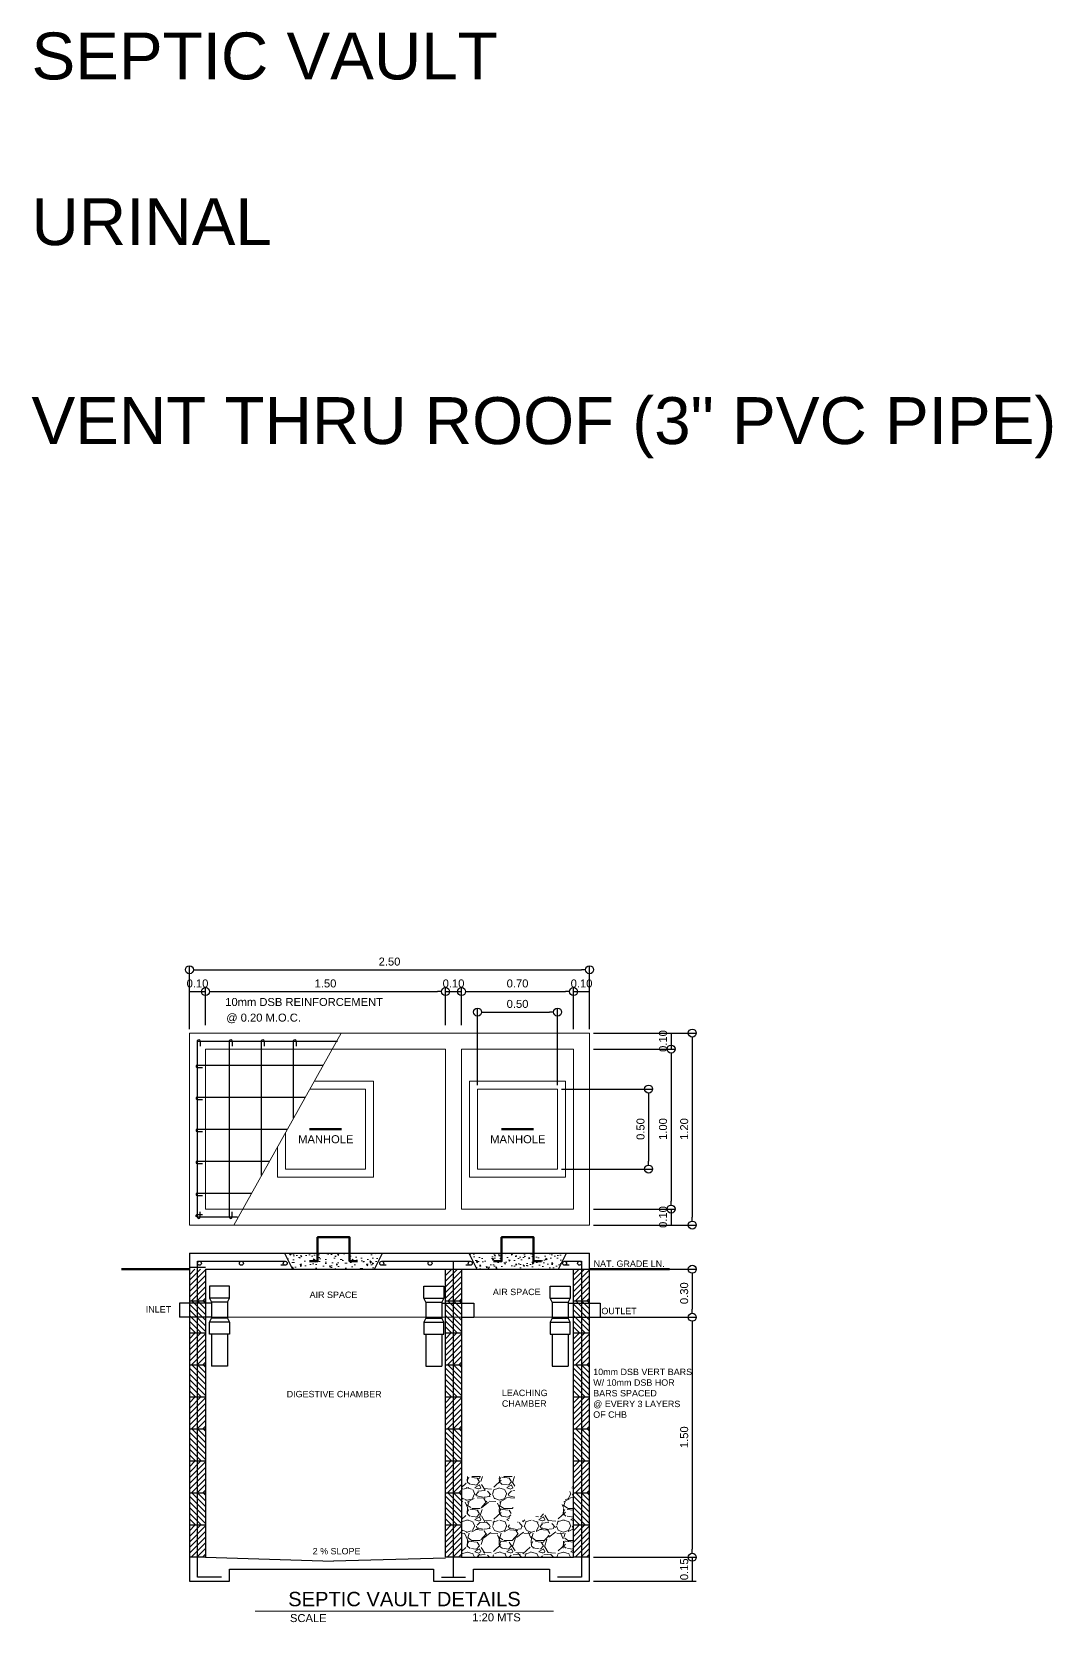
# Model space of a CAD drawing. Header units: metres. Extents: x -460 to 31334, y -1777 to 24987.
# Drawn here: x 173.68 to 180.05, y -886.51 to -876.57 of the extents above; entities that cross this region are included whole.
import ezdxf

# ---------------------------------------------------------------- set-up
doc = ezdxf.new("R2010")
doc.units = ezdxf.units.M
doc.header["$MEASUREMENT"] = 0
doc.linetypes.add('ACAD_ISO09W100', pattern=[45, 24, -3, 6, -3, 6, -3])
doc.linetypes.add('HIDDEN', pattern=[0.375, 0.25, -0.125])
doc.layers.get('Defpoints').update_dxf_attribs({"color": 2})
doc.styles.add('SAM', font='arial.ttf', dxfattribs={"height": 0.15})
doc.styles.get("Standard").update_dxf_attribs({"font": 'arial.ttf'})
doc.dimstyles.new('JANG20', dxfattribs={"dimtxt": 0.05, "dimasz": 0.05, "dimexe": 0.025, "dimexo": 0.025, "dimgap": 0.025, "dimtad": 1, "dimzin": 1, "dimdsep": 46, "dimtxsty": 'Standard', "dimblk": 'DOTBLANK', "dimcen": 0.025, "dimclrd": 8, "dimclre": 8, "dimazin": 0, "dimtfac": 1, "dimtix": 1, "dimtmove": 0, "dimatfit": 3, "dimldrblk": 'CLOSEDBLANK', "dimfxl": 1, "dimlwd": -1, "dimlwe": -1, "dimarcsym": 0})

# ---------------------------------------------------------------- blocks, each defined once
blk = doc.blocks.new('_DotBlank')
at = {"color": 0, "linetype": 'ByBlock', "lineweight": -2}
blk.add_line((-0.5, 0), (-1, 0), dxfattribs=at)
blk.add_circle((0, 0), 0.5, dxfattribs=at)
blk = doc.blocks.new('*D975')
at = {"color": 8, "ltscale": 0.05, "transparency": 16777216}
for p, q in [((174.6627, -882.8057), (174.6627, -882.41)), ((177.1627, -882.8057), (177.1627, -882.41)), ((174.7127, -882.435), (177.1127, -882.435))]:
    blk.add_line(p, q, dxfattribs=at)
at = {"layer": 'Defpoints', "color": 0, "ltscale": 0.05, "transparency": 16777216}
for p in [(177.1627, -882.435), (174.6627, -882.8307), (177.1627, -882.8307)]:
    blk.add_point(p, dxfattribs=at)
at = {"color": 8, "ltscale": 0.05, "transparency": 16777216, "xscale": 0.05, "yscale": 0.05, "zscale": 0.05, "rotation": 180}
blk.add_blockref('_DotBlank', (174.6627, -882.435), dxfattribs=at)
at = {"color": 8, "ltscale": 0.05, "transparency": 16777216, "xscale": 0.05, "yscale": 0.05, "zscale": 0.05}
blk.add_blockref('_DotBlank', (177.1627, -882.435), dxfattribs=at)
at = {"color": 0, "ltscale": 0.05, "transparency": 16777216, "insert": (175.9127, -882.3845), "char_height": 0.05, "attachment_point": 5}
blk.add_mtext('2.50', dxfattribs=at)
blk = doc.blocks.new('_ClosedBlank')
at = {"color": 0, "linetype": 'ByBlock', "lineweight": -2}
for p, q in [((-1, 0.17), (0, 0)), ((-1, 0.17), (-1, -0.17)), ((0, 0), (-1, -0.17))]:
    blk.add_line(p, q, dxfattribs=at)
blk = doc.blocks.new('*D976')
at = {"color": 8, "ltscale": 0.05, "transparency": 16777216}
for p, q in [((176.2627, -882.7807), (176.2627, -882.5465)), ((176.2627, -882.5715), (176.3627, -882.5715)), ((176.3627, -882.7807), (176.3627, -882.5465))]:
    blk.add_line(p, q, dxfattribs=at)
at = {"layer": 'Defpoints', "color": 0, "ltscale": 0.05, "transparency": 16777216}
for p in [(176.3627, -882.5715), (176.2627, -882.8057), (176.3627, -882.8057)]:
    blk.add_point(p, dxfattribs=at)
at = {"color": 0, "ltscale": 0.05, "transparency": 16777216, "insert": (176.3127, -882.521), "char_height": 0.05, "attachment_point": 5}
blk.add_mtext('0.10', dxfattribs=at)
blk = doc.blocks.new('*D977')
at = {"color": 8, "ltscale": 0.05, "transparency": 16777216}
for p, q in [((177.0627, -882.7807), (177.0627, -882.5465)), ((177.0627, -882.5715), (177.1627, -882.5715)), ((177.1627, -882.7807), (177.1627, -882.5465))]:
    blk.add_line(p, q, dxfattribs=at)
at = {"layer": 'Defpoints', "color": 0, "ltscale": 0.05, "transparency": 16777216}
for p in [(177.1627, -882.5715), (177.0627, -882.8057), (177.1627, -882.8057)]:
    blk.add_point(p, dxfattribs=at)
at = {"color": 0, "ltscale": 0.05, "transparency": 16777216, "insert": (177.1127, -882.521), "char_height": 0.05, "attachment_point": 5}
blk.add_mtext('0.10', dxfattribs=at)
blk = doc.blocks.new('*D978')
at = {"color": 8, "ltscale": 0.025, "transparency": 16777216}
for p, q in [((177.1877, -882.8307), (177.6974, -882.8307)), ((177.6724, -882.8307), (177.6724, -882.9307)), ((177.1877, -882.9307), (177.6974, -882.9307))]:
    blk.add_line(p, q, dxfattribs=at)
at = {"layer": 'Defpoints', "color": 0, "ltscale": 0.025, "transparency": 16777216}
for p in [(177.1627, -882.8307), (177.1627, -882.9307), (177.6724, -882.9307)]:
    blk.add_point(p, dxfattribs=at)
at = {"color": 0, "ltscale": 0.025, "transparency": 16777216, "insert": (177.6219, -882.8807), "char_height": 0.05, "attachment_point": 5, "rotation": 90}
blk.add_mtext('0.10', dxfattribs=at)
blk = doc.blocks.new('*D979')
at = {"color": 8, "ltscale": 0.025, "transparency": 16777216}
for p, q in [((177.1877, -883.9307), (177.6974, -883.9307)), ((177.6724, -883.9307), (177.6724, -884.0307)), ((177.1877, -884.0307), (177.6974, -884.0307))]:
    blk.add_line(p, q, dxfattribs=at)
at = {"layer": 'Defpoints', "color": 0, "ltscale": 0.025, "transparency": 16777216}
for p in [(177.1627, -883.9307), (177.1627, -884.0307), (177.6724, -884.0307)]:
    blk.add_point(p, dxfattribs=at)
at = {"color": 0, "ltscale": 0.025, "transparency": 16777216, "insert": (177.6219, -883.9807), "char_height": 0.05, "attachment_point": 5, "rotation": 90}
blk.add_mtext('0.10', dxfattribs=at)
blk = doc.blocks.new('*D980')
at = {"color": 8, "ltscale": 0.05, "transparency": 16777216}
for p, q in [((174.6627, -882.7807), (174.6627, -882.5465)), ((174.6627, -882.5715), (174.7627, -882.5715)), ((174.7627, -882.7807), (174.7627, -882.5465))]:
    blk.add_line(p, q, dxfattribs=at)
at = {"layer": 'Defpoints', "color": 0, "ltscale": 0.05, "transparency": 16777216}
for p in [(174.7627, -882.5715), (174.6627, -882.8057), (174.7627, -882.8057)]:
    blk.add_point(p, dxfattribs=at)
at = {"color": 0, "ltscale": 0.05, "transparency": 16777216, "insert": (174.7127, -882.521), "char_height": 0.05, "attachment_point": 5}
blk.add_mtext('0.10', dxfattribs=at)
blk = doc.blocks.new('*D981')
at = {"color": 8, "ltscale": 0.025, "transparency": 16777216}
for p, q in [((177.1877, -884.3068), (177.8297, -884.3068)), ((177.8047, -884.3568), (177.8047, -884.5568)), ((177.0877, -884.6068), (177.8297, -884.6068))]:
    blk.add_line(p, q, dxfattribs=at)
at = {"layer": 'Defpoints', "color": 0, "ltscale": 0.025, "transparency": 16777216}
for p in [(177.1627, -884.3068), (177.0627, -884.6068), (177.8047, -884.6068)]:
    blk.add_point(p, dxfattribs=at)
at = {"color": 8, "ltscale": 0.025, "transparency": 16777216, "xscale": 0.05, "yscale": 0.05, "zscale": 0.05}
for p, rotation in [((177.8047, -884.3068), 90), ((177.8047, -884.6068), 270)]:
    blk.add_blockref('_DotBlank', p, dxfattribs=dict(at, rotation=rotation))
at = {"color": 0, "ltscale": 0.025, "transparency": 16777216, "insert": (177.7541, -884.4568), "char_height": 0.05, "attachment_point": 5, "rotation": 90}
blk.add_mtext('0.30', dxfattribs=at)
blk = doc.blocks.new('*D982')
at = {"color": 8, "ltscale": 0.025, "transparency": 16777216}
for p, q in [((177.1877, -884.6068), (177.8297, -884.6068)), ((177.8047, -884.6568), (177.8047, -886.0568)), ((177.1877, -886.1068), (177.8297, -886.1068))]:
    blk.add_line(p, q, dxfattribs=at)
at = {"layer": 'Defpoints', "color": 0, "ltscale": 0.025, "transparency": 16777216}
for p in [(177.1627, -884.6068), (177.1627, -886.1068), (177.8047, -886.1068)]:
    blk.add_point(p, dxfattribs=at)
at = {"color": 8, "ltscale": 0.025, "transparency": 16777216, "xscale": 0.05, "yscale": 0.05, "zscale": 0.05}
for p, rotation in [((177.8047, -884.6068), 90), ((177.8047, -886.1068), 270)]:
    blk.add_blockref('_DotBlank', p, dxfattribs=dict(at, rotation=rotation))
at = {"color": 0, "ltscale": 0.025, "transparency": 16777216, "insert": (177.7542, -885.3568), "char_height": 0.05, "attachment_point": 5, "rotation": 90}
blk.add_mtext('1.50', dxfattribs=at)
blk = doc.blocks.new('*D983')
at = {"color": 8, "ltscale": 0.05, "transparency": 16777216}
for p, q in [((176.3627, -882.7807), (176.3627, -882.5465)), ((176.4127, -882.5715), (177.0127, -882.5715)), ((177.0627, -882.8057), (177.0627, -882.5465))]:
    blk.add_line(p, q, dxfattribs=at)
at = {"layer": 'Defpoints', "color": 0, "ltscale": 0.05, "transparency": 16777216}
for p in [(177.0627, -882.5715), (176.3627, -882.8057), (177.0627, -882.8307)]:
    blk.add_point(p, dxfattribs=at)
at = {"color": 8, "ltscale": 0.05, "transparency": 16777216, "xscale": 0.05, "yscale": 0.05, "zscale": 0.05, "rotation": 180}
blk.add_blockref('_DotBlank', (176.3627, -882.5715), dxfattribs=at)
at = {"color": 8, "ltscale": 0.05, "transparency": 16777216, "xscale": 0.05, "yscale": 0.05, "zscale": 0.05}
blk.add_blockref('_DotBlank', (177.0627, -882.5715), dxfattribs=at)
at = {"color": 0, "ltscale": 0.05, "transparency": 16777216, "insert": (176.7127, -882.521), "char_height": 0.05, "attachment_point": 5}
blk.add_mtext('0.70', dxfattribs=at)
blk = doc.blocks.new('*D984')
at = {"color": 8, "ltscale": 0.05, "transparency": 16777216}
blk.add_line((174.8127, -882.5715), (176.2127, -882.5715), dxfattribs=at)
at = {"layer": 'Defpoints', "color": 0, "ltscale": 0.05, "transparency": 16777216}
for p in [(174.7627, -882.5715), (176.2627, -882.5715), (176.2627, -882.5715)]:
    blk.add_point(p, dxfattribs=at)
at = {"color": 8, "ltscale": 0.05, "transparency": 16777216, "xscale": 0.05, "yscale": 0.05, "zscale": 0.05, "rotation": 180}
blk.add_blockref('_DotBlank', (174.7627, -882.5715), dxfattribs=at)
at = {"color": 8, "ltscale": 0.05, "transparency": 16777216, "xscale": 0.05, "yscale": 0.05, "zscale": 0.05}
blk.add_blockref('_DotBlank', (176.2627, -882.5715), dxfattribs=at)
at = {"color": 0, "ltscale": 0.05, "transparency": 16777216, "insert": (175.5127, -882.521), "char_height": 0.05, "attachment_point": 5}
blk.add_mtext('1.50', dxfattribs=at)
blk = doc.blocks.new('*D988')
at = {"color": 8, "ltscale": 0.05, "transparency": 16777216}
for p, q in [((176.4627, -883.1557), (176.4627, -882.6745)), ((176.5127, -882.6995), (176.9127, -882.6995)), ((176.9627, -883.1557), (176.9627, -882.6745))]:
    blk.add_line(p, q, dxfattribs=at)
at = {"layer": 'Defpoints', "color": 0, "ltscale": 0.05, "transparency": 16777216}
for p in [(176.9627, -882.6995), (176.4627, -883.1807), (176.9627, -883.1807)]:
    blk.add_point(p, dxfattribs=at)
at = {"color": 8, "ltscale": 0.05, "transparency": 16777216, "xscale": 0.05, "yscale": 0.05, "zscale": 0.05, "rotation": 180}
blk.add_blockref('_DotBlank', (176.4627, -882.6995), dxfattribs=at)
at = {"color": 8, "ltscale": 0.05, "transparency": 16777216, "xscale": 0.05, "yscale": 0.05, "zscale": 0.05}
blk.add_blockref('_DotBlank', (176.9627, -882.6995), dxfattribs=at)
at = {"color": 0, "ltscale": 0.05, "transparency": 16777216, "insert": (176.7127, -882.649), "char_height": 0.05, "attachment_point": 5}
blk.add_mtext('0.50', dxfattribs=at)
blk = doc.blocks.new('11')
at = {"color": 8, "lineweight": 25, "ltscale": 0.05}
for p, q in [((348.9459, -9.6085), (349.0709, -9.6085)), ((348.9584, -9.6335), (348.9584, -9.7335)), ((348.9584, -9.6335), (349.0584, -9.6335)), ((349.0584, -9.6335), (349.0584, -9.7335)), ((349.0584, -9.641), (349.1823, -9.641)), ((349.1823, -9.641), (349.2584, -9.641)), ((349.2584, -9.641), (349.2584, -9.7285)), ((348.9584, -9.7335), (349.0584, -9.7335)), ((349.0584, -9.646), (349.0584, -9.7335)), ((349.1823, -9.7285), (349.2584, -9.7285)), ((348.9459, -9.7585), (349.0709, -9.7585)), ((348.9584, -9.8335), (348.9584, -10.0335)), ((349.0584, -9.8335), (349.0584, -10.0335)), ((348.9584, -10.0335), (349.0584, -10.0335))]:
    blk.add_line(p, q, dxfattribs=at)
for points in [[(348.9584, -9.6335), (348.9459, -9.6085), (348.9459, -9.5335), (349.0709, -9.5335), (349.0709, -9.6085), (349.0584, -9.6335)], [(348.9584, -9.7335), (348.9459, -9.7585), (348.9459, -9.8335), (349.0709, -9.8335), (349.0709, -9.7585), (349.0584, -9.7335)]]:
    blk.add_lwpolyline(points, dxfattribs=at)
blk = doc.blocks.new('12')
at = {"color": 8, "lineweight": 25, "ltscale": 0.05}
for p, q in [((349.6356, -9.6085), (349.7606, -9.6085)), ((349.6481, -9.6335), (349.6481, -9.7335)), ((349.6481, -9.6335), (349.7481, -9.6335)), ((349.7481, -9.6335), (349.7481, -9.7335)), ((349.7481, -9.641), (349.9481, -9.641)), ((349.9481, -9.641), (349.9481, -9.7285)), ((349.6481, -9.7335), (349.7481, -9.7335)), ((349.7481, -9.646), (349.7481, -9.7335)), ((349.7481, -9.7285), (349.9481, -9.7285)), ((349.6356, -9.7585), (349.7606, -9.7585)), ((349.6481, -9.8335), (349.6481, -10.0335)), ((349.7481, -9.8335), (349.7481, -10.0335)), ((349.6481, -10.0335), (349.7481, -10.0335))]:
    blk.add_line(p, q, dxfattribs=at)
for points in [[(349.6481, -9.6335), (349.6356, -9.6085), (349.6356, -9.5335), (349.7606, -9.5335), (349.7606, -9.6085), (349.7481, -9.6335)], [(349.6481, -9.7335), (349.6356, -9.7585), (349.6356, -9.8335), (349.7606, -9.8335), (349.7606, -9.7585), (349.7481, -9.7335)]]:
    blk.add_lwpolyline(points, dxfattribs=at)
blk = doc.blocks.new('*D985')
at = {"color": 8, "ltscale": 0.025, "transparency": 16777216}
for p, q in [((177.2127, -886.1068), (177.8297, -886.1068)), ((177.8047, -886.1068), (177.8047, -886.2573)), ((177.1877, -886.2573), (177.8297, -886.2573))]:
    blk.add_line(p, q, dxfattribs=at)
at = {"layer": 'Defpoints', "color": 0, "ltscale": 0.025, "transparency": 16777216}
for p in [(177.1877, -886.1068), (177.1627, -886.2573), (177.8047, -886.2573)]:
    blk.add_point(p, dxfattribs=at)
at = {"color": 0, "ltscale": 0.025, "transparency": 16777216, "insert": (177.7542, -886.1821), "char_height": 0.05, "attachment_point": 5, "rotation": 90}
blk.add_mtext('0.15', dxfattribs=at)
blk = doc.blocks.new('*D986')
at = {"color": 8, "ltscale": 0.025, "transparency": 16777216}
for p, q in [((177.1877, -882.8307), (177.8297, -882.8307)), ((177.8047, -882.8807), (177.8047, -883.9807)), ((177.1877, -884.0307), (177.8297, -884.0307))]:
    blk.add_line(p, q, dxfattribs=at)
at = {"layer": 'Defpoints', "color": 0, "ltscale": 0.025, "transparency": 16777216}
for p in [(177.1627, -882.8307), (177.1627, -884.0307), (177.8047, -884.0307)]:
    blk.add_point(p, dxfattribs=at)
at = {"color": 8, "ltscale": 0.025, "transparency": 16777216, "xscale": 0.05, "yscale": 0.05, "zscale": 0.05}
for p, rotation in [((177.8047, -882.8307), 90), ((177.8047, -884.0307), 270)]:
    blk.add_blockref('_DotBlank', p, dxfattribs=dict(at, rotation=rotation))
at = {"color": 0, "ltscale": 0.025, "transparency": 16777216, "insert": (177.7542, -883.4307), "char_height": 0.05, "attachment_point": 5, "rotation": 90}
blk.add_mtext('1.20', dxfattribs=at)
blk = doc.blocks.new('*D987')
at = {"color": 8, "ltscale": 0.025, "transparency": 16777216}
blk.add_line((177.6724, -882.9807), (177.6724, -883.8807), dxfattribs=at)
at = {"layer": 'Defpoints', "color": 0, "ltscale": 0.025, "transparency": 16777216}
for p in [(177.6724, -882.9307), (177.6724, -883.9307), (177.6724, -883.9307)]:
    blk.add_point(p, dxfattribs=at)
at = {"color": 8, "ltscale": 0.025, "transparency": 16777216, "xscale": 0.05, "yscale": 0.05, "zscale": 0.05}
for p, rotation in [((177.6724, -882.9307), 90), ((177.6724, -883.9307), 270)]:
    blk.add_blockref('_DotBlank', p, dxfattribs=dict(at, rotation=rotation))
at = {"color": 0, "ltscale": 0.025, "transparency": 16777216, "insert": (177.6219, -883.4307), "char_height": 0.05, "attachment_point": 5, "rotation": 90}
blk.add_mtext('1.00', dxfattribs=at)
blk = doc.blocks.new('*D989')
at = {"color": 8, "ltscale": 0.025, "transparency": 16777216}
for p, q in [((176.9877, -883.1807), (177.5568, -883.1807)), ((177.5318, -883.2307), (177.5318, -883.6307)), ((176.9877, -883.6807), (177.5568, -883.6807))]:
    blk.add_line(p, q, dxfattribs=at)
at = {"layer": 'Defpoints', "color": 0, "ltscale": 0.025, "transparency": 16777216}
for p in [(176.9627, -883.1807), (176.9627, -883.6807), (177.5318, -883.6807)]:
    blk.add_point(p, dxfattribs=at)
at = {"color": 8, "ltscale": 0.025, "transparency": 16777216, "xscale": 0.05, "yscale": 0.05, "zscale": 0.05}
for p, rotation in [((177.5318, -883.1807), 90), ((177.5318, -883.6807), 270)]:
    blk.add_blockref('_DotBlank', p, dxfattribs=dict(at, rotation=rotation))
at = {"color": 0, "ltscale": 0.025, "transparency": 16777216, "insert": (177.4813, -883.4307), "char_height": 0.05, "attachment_point": 5, "rotation": 90}
blk.add_mtext('0.50', dxfattribs=at)

msp = doc.modelspace()

# ---------------------------------------------------------------- hatches: boundary and pattern name
at = {"lineweight": 9, "transparency": 33554687}
h = msp.add_hatch(dxfattribs=at)
h.set_pattern_fill('AR-CONC', color=8, scale=0.0125, angle=60, style=0)
h.set_pattern_definition([(110, (39.4308, -754.77477), (0.05162188, 0.073723684), [0.009375, -0.103125]), (55, (39.4308, -754.77477), (-0.090099145, 0.031991736), [0.0075, -0.0825]), (160.451444, (39.4351, -754.76863), (-0.038477265, 0.10571542), [0.007967524, -0.087642764]), (106.1842, (39.40915, -754.76227), (0.08462057, 0.10518731), [0.0140625, -0.1546875]), (156.635635, (39.4162, -754.7535), (-0.04703506, 0.16206254), [0.01195129, -0.13146422]), (51.18416, (39.40915, -754.76227), (-0.04703506, 0.16206254), [0.01125, -0.12375]), (81, (39.42081, -754.75457), (0.080891464, 0.039453403), [0.009375, -0.103125]), (26, (39.42081, -754.75457), (-0.063292587, 0.071661535), [0.0075, -0.0825]), (131.451445, (39.42755, -754.75128), (0.017598877, 0.111114937), [0.007967524, -0.087642764]), (97.5, (39.430798, -754.77477), (-0.035276826, 0.022122209), [0, -0.0815, 0, -0.08375, 0, -0.0828125]), (67.5, (39.4308, -754.77477), (-0.026254474, 0.053128845), [0, -0.04775, 0, -0.079625, 0, -0.0315625]), (27.5, (39.41686, -754.79891), (0.035805539, 0.0563782944), [0, -0.03125, 0, -0.0975, 0, -0.129375]), (17.5, (39.41061, -754.809737), (0.025612453, 0.069388316), [0, -0.040625, 0, -0.06475, 0, -0.091875])])
h.paths.add_polyline_path([(175.25743, -884.20682), (175.30743, -884.30682), (175.81799, -884.30682), (175.86799, -884.20682)])
h = msp.add_hatch(dxfattribs=at)
h.set_pattern_fill('AR-CONC', color=8, scale=0.0125, angle=60, style=0)
h.set_pattern_definition([(110, (195.92193, -922.302036), (0.05162188, 0.07372368), [0.009375, -0.103125]), (55, (195.92193, -922.30204), (-0.09009915, 0.03199174), [0.0075, -0.0825]), (160.4514, (195.92623, -922.29589), (-0.03847718, 0.10571545), [0.00796752, -0.08764276]), (106.1842, (195.90028, -922.28954), (0.08462052, 0.1051873), [0.0140625, -0.1546875]), (156.6356, (195.90733, -922.28077), (-0.04703493, 0.16206257), [0.0119513, -0.13146412]), (51.1842, (195.90028, -922.28954), (-0.04703506, 0.16206254), [0.01125, -0.12375]), (81, (195.91194, -922.281836), (0.08089146, 0.0394534), [0.009375, -0.103125]), (26, (195.91194, -922.28184), (-0.06329259, 0.07166154), [0.0075, -0.0825]), (131.4514, (195.91868, -922.27855), (0.01759896, 0.11111492), [0.00796752, -0.08764276]), (97.5, (195.921927, -922.302036), (-0.035276826, 0.02212221), [0, -0.0815, 0, -0.08375, 0, -0.0828125]), (67.5, (195.921927, -922.302036), (-0.026254474, 0.053128845), [0, -0.04775, 0, -0.079625, 0, -0.0315625]), (27.5, (195.90799, -922.326177), (0.03580554, 0.056378294), [0, -0.03125, 0, -0.0975, 0, -0.129375]), (17.5, (195.90174, -922.337), (0.02561245, 0.06938832), [0, -0.040625, 0, -0.06475, 0, -0.091875])])
h.paths.add_polyline_path([(176.40743, -884.20682), (176.45743, -884.30682), (176.96799, -884.30682), (177.01799, -884.20682)])
at = {"transparency": 33554687}
h = msp.add_hatch(dxfattribs=at)
h.set_pattern_fill('ANSI31', color=8, scale=0.2)
h.set_pattern_definition([(45, (-172.719567, -873.255357), (-0.0176776695, 0.0176776695), [])])
h.paths.add_polyline_path([(174.71271, -884.30682), (174.66271, -884.30682), (174.66271, -884.50682), (174.71271, -884.50682)])
h.paths.add_polyline_path([(174.76271, -884.30682), (174.71271, -884.30682), (174.71271, -884.50682), (174.76271, -884.50682)])
h = msp.add_hatch(dxfattribs=at)
h.set_pattern_fill('ANSI31', color=8, scale=0.2)
h.set_pattern_definition([(45, (39.430798, -754.77477), (-0.0176776695, 0.0176776695), [])])
h.paths.add_polyline_path([(176.31271, -884.30682), (176.26271, -884.30682), (176.26271, -884.50682), (176.31271, -884.50682)])
h.paths.add_polyline_path([(176.36271, -884.30682), (176.31271, -884.30682), (176.31271, -884.50682), (176.36271, -884.50682)])
h = msp.add_hatch(dxfattribs=at)
h.set_pattern_fill('ANSI31', color=8, scale=0.2)
h.set_pattern_definition([(45, (-170.319567, -873.255357), (-0.0176776695, 0.0176776695), [])])
h.paths.add_polyline_path([(177.11271, -884.30682), (177.06271, -884.30682), (177.06271, -884.50682), (177.11271, -884.50682)])
h.paths.add_polyline_path([(177.16271, -884.30682), (177.11271, -884.30682), (177.11271, -884.50682), (177.16271, -884.50682)])
h = msp.add_hatch(dxfattribs=at)
h.set_pattern_fill('ANSI31', color=8, scale=0.2, angle=90)
h.set_pattern_definition([(135, (-172.719567, -873.655357), (-0.0176776695, -0.0176776695), [])])
h.paths.add_polyline_path([(174.71271, -884.50682), (174.66271, -884.50682), (174.66271, -884.70682), (174.71271, -884.70682)])
h.paths.add_polyline_path([(174.76271, -884.50682), (174.71271, -884.50682), (174.71271, -884.70682), (174.76271, -884.70682)])
h = msp.add_hatch(dxfattribs=at)
h.set_pattern_fill('ANSI31', color=8, scale=0.2, angle=90)
h.set_pattern_definition([(135, (-171.119567, -873.655357), (-0.0176776695, -0.0176776695), [])])
h.paths.add_polyline_path([(176.31271, -884.50682), (176.26271, -884.50682), (176.26271, -884.70682), (176.31271, -884.70682)])
h.paths.add_polyline_path([(176.36271, -884.50682), (176.31271, -884.50682), (176.31271, -884.70682), (176.36271, -884.70682)])
h = msp.add_hatch(dxfattribs=at)
h.set_pattern_fill('ANSI31', color=8, scale=0.2, angle=90)
h.set_pattern_definition([(135, (-170.319567, -873.655357), (-0.0176776695, -0.0176776695), [])])
h.paths.add_polyline_path([(177.11271, -884.50682), (177.06271, -884.50682), (177.06271, -884.70682), (177.11271, -884.70682)])
h.paths.add_polyline_path([(177.16271, -884.50682), (177.11271, -884.50682), (177.11271, -884.70682), (177.16271, -884.70682)])
h = msp.add_hatch(dxfattribs=at)
h.set_pattern_fill('ANSI31', color=8, scale=0.2)
h.set_pattern_definition([(45, (-172.719567, -873.655357), (-0.0176776695, 0.0176776695), [])])
h.paths.add_polyline_path([(174.71271, -884.70682), (174.66271, -884.70682), (174.66271, -884.90682), (174.71271, -884.90682)])
h.paths.add_polyline_path([(174.76271, -884.70682), (174.71271, -884.70682), (174.71271, -884.90682), (174.76271, -884.90682)])
h = msp.add_hatch(dxfattribs=at)
h.set_pattern_fill('ANSI31', color=8, scale=0.2)
h.set_pattern_definition([(45, (-171.119567, -873.655357), (-0.0176776695, 0.0176776695), [])])
h.paths.add_polyline_path([(176.31271, -884.70682), (176.26271, -884.70682), (176.26271, -884.90682), (176.31271, -884.90682)])
h.paths.add_polyline_path([(176.36271, -884.70682), (176.31271, -884.70682), (176.31271, -884.90682), (176.36271, -884.90682)])
h = msp.add_hatch(dxfattribs=at)
h.set_pattern_fill('ANSI31', color=8, scale=0.2)
h.set_pattern_definition([(45, (-170.319567, -873.655357), (-0.0176776695, 0.0176776695), [])])
h.paths.add_polyline_path([(177.11271, -884.70682), (177.06271, -884.70682), (177.06271, -884.90682), (177.11271, -884.90682)])
h.paths.add_polyline_path([(177.16271, -884.70682), (177.11271, -884.70682), (177.11271, -884.90682), (177.16271, -884.90682)])
h = msp.add_hatch(dxfattribs=at)
h.set_pattern_fill('ANSI31', color=8, scale=0.2, angle=90)
h.set_pattern_definition([(135, (-172.719567, -874.055357), (-0.0176776695, -0.0176776695), [])])
h.paths.add_polyline_path([(174.71271, -884.90682), (174.66271, -884.90682), (174.66271, -885.10682), (174.71271, -885.10682)])
h.paths.add_polyline_path([(174.76271, -884.90682), (174.71271, -884.90682), (174.71271, -885.10682), (174.76271, -885.10682)])
h = msp.add_hatch(dxfattribs=at)
h.set_pattern_fill('ANSI31', color=8, scale=0.2, angle=90)
h.set_pattern_definition([(135, (-171.119567, -874.055357), (-0.0176776695, -0.0176776695), [])])
h.paths.add_polyline_path([(176.31271, -884.90682), (176.26271, -884.90682), (176.26271, -885.10682), (176.31271, -885.10682)])
h.paths.add_polyline_path([(176.36271, -884.90682), (176.31271, -884.90682), (176.31271, -885.10682), (176.36271, -885.10682)])
h = msp.add_hatch(dxfattribs=at)
h.set_pattern_fill('ANSI31', color=8, scale=0.2, angle=90)
h.set_pattern_definition([(135, (-170.319567, -874.055357), (-0.0176776695, -0.0176776695), [])])
h.paths.add_polyline_path([(177.11271, -884.90682), (177.06271, -884.90682), (177.06271, -885.10682), (177.11271, -885.10682)])
h.paths.add_polyline_path([(177.16271, -884.90682), (177.11271, -884.90682), (177.11271, -885.10682), (177.16271, -885.10682)])
h = msp.add_hatch(dxfattribs=at)
h.set_pattern_fill('ANSI31', color=8, scale=0.2)
h.set_pattern_definition([(45, (-172.719567, -874.055357), (-0.0176776695, 0.0176776695), [])])
h.paths.add_polyline_path([(174.71271, -885.10682), (174.66271, -885.10682), (174.66271, -885.30682), (174.71271, -885.30682)])
h.paths.add_polyline_path([(174.76271, -885.10682), (174.71271, -885.10682), (174.71271, -885.30682), (174.76271, -885.30682)])
h = msp.add_hatch(dxfattribs=at)
h.set_pattern_fill('ANSI31', color=8, scale=0.2)
h.set_pattern_definition([(45, (-171.119567, -874.055357), (-0.0176776695, 0.0176776695), [])])
h.paths.add_polyline_path([(176.31271, -885.10682), (176.26271, -885.10682), (176.26271, -885.30682), (176.31271, -885.30682)])
h.paths.add_polyline_path([(176.36271, -885.10682), (176.31271, -885.10682), (176.31271, -885.30682), (176.36271, -885.30682)])
h = msp.add_hatch(dxfattribs=at)
h.set_pattern_fill('ANSI31', color=8, scale=0.2)
h.set_pattern_definition([(45, (-170.319567, -874.055357), (-0.0176776695, 0.0176776695), [])])
h.paths.add_polyline_path([(177.11271, -885.10682), (177.06271, -885.10682), (177.06271, -885.30682), (177.11271, -885.30682)])
h.paths.add_polyline_path([(177.16271, -885.10682), (177.11271, -885.10682), (177.11271, -885.30682), (177.16271, -885.30682)])
h = msp.add_hatch(dxfattribs=at)
h.set_pattern_fill('ANSI31', color=8, scale=0.2, angle=90)
h.set_pattern_definition([(135, (-172.719567, -874.455357), (-0.0176776695, -0.0176776695), [])])
h.paths.add_polyline_path([(174.71271, -885.30682), (174.66271, -885.30682), (174.66271, -885.50682), (174.71271, -885.50682)])
h.paths.add_polyline_path([(174.76271, -885.30682), (174.71271, -885.30682), (174.71271, -885.50682), (174.76271, -885.50682)])
h = msp.add_hatch(dxfattribs=at)
h.set_pattern_fill('ANSI31', color=8, scale=0.2, angle=90)
h.set_pattern_definition([(135, (-171.119567, -874.455357), (-0.0176776695, -0.0176776695), [])])
h.paths.add_polyline_path([(176.31271, -885.30682), (176.26271, -885.30682), (176.26271, -885.50682), (176.31271, -885.50682)])
h.paths.add_polyline_path([(176.36271, -885.30682), (176.31271, -885.30682), (176.31271, -885.50682), (176.36271, -885.50682)])
h = msp.add_hatch(dxfattribs=at)
h.set_pattern_fill('ANSI31', color=8, scale=0.2, angle=90)
h.set_pattern_definition([(135, (-170.319567, -874.455357), (-0.0176776695, -0.0176776695), [])])
h.paths.add_polyline_path([(177.11271, -885.30682), (177.06271, -885.30682), (177.06271, -885.50682), (177.11271, -885.50682)])
h.paths.add_polyline_path([(177.16271, -885.30682), (177.11271, -885.30682), (177.11271, -885.50682), (177.16271, -885.50682)])
h = msp.add_hatch(dxfattribs=at)
h.set_pattern_fill('ANSI31', color=8, scale=0.2)
h.set_pattern_definition([(45, (-172.719567, -874.455357), (-0.0176776695, 0.0176776695), [])])
h.paths.add_polyline_path([(174.71271, -885.50682), (174.66271, -885.50682), (174.66271, -885.70682), (174.71271, -885.70682)])
h.paths.add_polyline_path([(174.76271, -885.50682), (174.71271, -885.50682), (174.71271, -885.70682), (174.76271, -885.70682)])
h = msp.add_hatch(dxfattribs=at)
h.set_pattern_fill('ANSI31', color=8, scale=0.2)
h.set_pattern_definition([(45, (-171.119567, -874.455357), (-0.0176776695, 0.0176776695), [])])
h.paths.add_polyline_path([(176.31271, -885.50682), (176.26271, -885.50682), (176.26271, -885.70682), (176.31271, -885.70682)])
h.paths.add_polyline_path([(176.36271, -885.50682), (176.31271, -885.50682), (176.31271, -885.70682), (176.36271, -885.70682)])
h = msp.add_hatch(dxfattribs=at)
h.set_pattern_fill('ANSI31', color=8, scale=0.2)
h.set_pattern_definition([(45, (-170.319567, -874.455357), (-0.0176776695, 0.0176776695), [])])
h.paths.add_polyline_path([(177.11271, -885.50682), (177.06271, -885.50682), (177.06271, -885.70682), (177.11271, -885.70682)])
h.paths.add_polyline_path([(177.16271, -885.50682), (177.11271, -885.50682), (177.11271, -885.70682), (177.16271, -885.70682)])
at = {"lineweight": 9, "transparency": 33554687}
h = msp.add_hatch(dxfattribs=at)
h.set_pattern_fill('GRAVEL', color=8, scale=0.2, angle=180, style=0)
h.set_pattern_definition([(48.0128, (196.054378, -922.513542), (1.5999996464, 1.8000002683), [0.0269072, -2.6638176]), (4.9697, (196.072378, -922.493542), (-2.4000002103, -0.1999982614), [0.0461736, -4.571185]), (312.5104, (196.118378, -922.489542), (-1.9999981437, 2.2000017348), [0.0325576, -3.2232064]), (87.2737, (196.196378, -922.439542), (-0.1999992035, -4.000000059), [0.0420476, -4.1627116]), (112.8337, (196.198378, -922.397542), (1.000001981, -2.3999992824), [0.041231, -4.0818746]), (177.2737, (196.182378, -922.359542), (4.000000059, -0.1999992035), [0.0420476, -4.1627116]), (217.6942, (196.1403784, -922.357542), (2.6000014691, 1.999998081), [0.0556058, -5.5049698]), (252.2553, (196.0963784, -922.391542), (-1.4000021525, -4.3999992462), [0.0524976, -5.1972642]), (301.4296, (196.080378, -922.441542), (1.6000016468, -2.5999990073), [0.04219, -4.1768146]), (355.2364, (196.102378, -922.477542), (-2.200000189, 0.1999983065), [0.0481664, -2.3601526]), (42.3974, (196.1503784, -922.481542), (2.4000014702, 2.1999984164), [0.0622896, -6.166675]), (318.8141, (195.998378, -922.437542), (1.400000589, -1.199999463), [0.0212602, -2.1047688]), (351.4692, (196.014378, -922.451542), (-2.599999657, 0.400001582), [0.0404474, -4.0043022]), (45, (196.05438, -922.45754), (5e-17, 0.20000006), [0.0282842, -0.2545584]), (23.1986, (196.068378, -922.481542), (-0.999999946, -0.400000265), [0.0152316, -1.507923]), (111.8014, (196.08238, -922.47554), (0.199999982, -0.600000055), [0.0215406, -1.0554924]), (210.9638, (196.07438, -922.455542), (-0.599999604, -0.400000497), [0.0349858, -1.1312046]), (341.5651, (196.04438, -922.47354), (-0.40000009, 0.19999968), [0.0252982, -0.6071574]), (196.3895, (196.198378, -922.475542), (-2.0000004397, -0.599998542), [0.03544, -3.508569]), (250.3462, (196.164378, -922.485542), (0.7999990495, 2.200000427), [0.0297322, -2.9434816]), (113.1986, (196.044378, -922.513542), (0.400000265, -0.999999946), [0.030463, -1.4926916]), (163.6105, (196.032378, -922.485542), (2.0000004397, -0.599998542), [0.03544, -3.508569]), (159.444, (196.198378, -922.351542), (1.000000369, -0.399999199), [0.034176, -1.6746248]), (114.7751, (196.166378, -922.339542), (0.999998438, -2.2000006844), [0.0286356, -2.8349286]), (246.8014, (196.042378, -922.313542), (-0.400000265, -0.999999946), [0.030463, -1.4926916]), (197.354, (196.030378, -922.341542), (2.6000004038, 0.7999989005), [0.0335262, -3.3190848]), (249.444, (196.140378, -922.313542), (0.399999199, 1.000000369), [0.017088, -1.6917128]), (281.3099, (196.05438, -922.31354), (0.199999526, -0.80000015), [0.010198, -1.0096058]), (345.9638, (196.05638, -922.32354), (-0.60000011, 0.19999961), [0.041231, -0.78339]), (6.009, (196.096378, -922.333542), (-1.9999999502, -0.1999998635), [0.03821, -3.7827846]), (123.6901, (196.07438, -922.43754), (0.20000027, -0.39999991), [0.0288444, -0.6922658]), (173.1572, (196.058378, -922.413542), (-3.3999998731, 0.4000015996), [0.0503588, -4.9855126]), (240.9454, (196.008378, -922.407542), (0.800000005, 1.400000077), [0.0205912, -2.0385348]), (270, (195.99838, -922.42554), (0.2, -0.2), [0.012, -0.188]), (300.2564, (196.100378, -922.339542), (-0.7999989774, 1.400000491), [0.0277848, -2.750704]), (228.0128, (196.114378, -922.363542), (-1.5999996464, -1.8000002683), [0.0538144, -2.6369104]), (180, (196.07838, -922.40354), (-0.2, -0.2), [0.052, -0.148]), (145.3048, (196.026378, -922.403542), (1.9999988518, -1.400001722), [0.0316228, -3.1306548]), (74.0546, (196.000378, -922.385542), (0.199999978, 0.800000025), [0.0291204, -1.4269016]), (27.646, (196.008378, -922.357542), (3.7999991614, 2.0000015426), [0.047413, -4.6938948]), (355.4261, (196.050378, -922.335542), (2.6000001117, -0.1999989602), [0.0501598, -4.9658148])])
h.paths.add_polyline_path([(177.06271, -885.65333), (176.97733, -885.80421), (176.97177, -885.80421), (176.6479, -885.90992), (176.69568, -885.76526), (176.69568, -885.60139), (176.36271, -885.60139), (176.36271, -886.10682), (177.06271, -886.10682), (177.06271, -886.06833), (177.06271, -886.00076), (177.06271, -885.97866), (177.06271, -885.90486)])
at = {"transparency": 33554687}
h = msp.add_hatch(dxfattribs=at)
h.set_pattern_fill('ANSI31', color=8, scale=0.2, angle=90)
h.set_pattern_definition([(135, (-172.719567, -874.855357), (-0.0176776695, -0.0176776695), [])])
h.paths.add_polyline_path([(174.71271, -885.70682), (174.66271, -885.70682), (174.66271, -885.90682), (174.71271, -885.90682)])
h.paths.add_polyline_path([(174.76271, -885.70682), (174.71271, -885.70682), (174.71271, -885.90682), (174.76271, -885.90682)])
h = msp.add_hatch(dxfattribs=at)
h.set_pattern_fill('ANSI31', color=8, scale=0.2, angle=90)
h.set_pattern_definition([(135, (-171.119567, -874.855357), (-0.0176776695, -0.0176776695), [])])
h.paths.add_polyline_path([(176.31271, -885.70682), (176.26271, -885.70682), (176.26271, -885.90682), (176.31271, -885.90682)])
h.paths.add_polyline_path([(176.36271, -885.70682), (176.31271, -885.70682), (176.31271, -885.90682), (176.36271, -885.90682)])
h = msp.add_hatch(dxfattribs=at)
h.set_pattern_fill('ANSI31', color=8, scale=0.2, angle=90)
h.set_pattern_definition([(135, (-170.319567, -874.855357), (-0.0176776695, -0.0176776695), [])])
h.paths.add_polyline_path([(177.11271, -885.70682), (177.06271, -885.70682), (177.06271, -885.90682), (177.11271, -885.90682)])
h.paths.add_polyline_path([(177.16271, -885.70682), (177.11271, -885.70682), (177.11271, -885.90682), (177.16271, -885.90682)])
h = msp.add_hatch(dxfattribs=at)
h.set_pattern_fill('ANSI31', color=8, scale=0.2)
h.set_pattern_definition([(45, (-172.719567, -874.855357), (-0.0176776695, 0.0176776695), [])])
h.paths.add_polyline_path([(174.71271, -885.90682), (174.66271, -885.90682), (174.66271, -886.10682), (174.71271, -886.10682)])
h.paths.add_polyline_path([(174.76271, -885.90682), (174.71271, -885.90682), (174.71271, -886.10682), (174.76271, -886.10682)])
h = msp.add_hatch(dxfattribs=at)
h.set_pattern_fill('ANSI31', color=8, scale=0.2)
h.set_pattern_definition([(45, (-171.119567, -874.855357), (-0.0176776695, 0.0176776695), [])])
h.paths.add_polyline_path([(176.31271, -885.90682), (176.26271, -885.90682), (176.26271, -886.10682), (176.31271, -886.10682)])
h.paths.add_polyline_path([(176.36271, -885.90682), (176.31271, -885.90682), (176.31271, -886.10682), (176.36271, -886.10682)])
h = msp.add_hatch(dxfattribs=at)
h.set_pattern_fill('ANSI31', color=8, scale=0.2)
h.set_pattern_definition([(45, (-170.319567, -874.855357), (-0.0176776695, 0.0176776695), [])])
h.paths.add_polyline_path([(177.11271, -885.90682), (177.06271, -885.90682), (177.06271, -886.10682), (177.11271, -886.10682)])
h.paths.add_polyline_path([(177.16271, -885.90682), (177.11271, -885.90682), (177.11271, -886.10682), (177.16271, -886.10682)])

# ---------------------------------------------------------------- linework, layer by layer
at = {"lineweight": 30, "transparency": 33554687}
for p, q in [((174.71271, -883.98071), (174.71271, -882.88071)), ((174.71271, -882.88071), (175.58698, -882.88071)), ((174.91271, -883.98179), (174.91271, -882.88071)), ((175.11271, -883.72079), (175.11271, -882.88071)), ((175.31271, -883.36352), (175.31271, -882.88071)), ((174.96321, -883.98071), (174.71271, -883.98071)), ((174.71271, -884.25682), (175.26112, -884.25682)), ((175.86373, -884.25682), (176.4176, -884.25682)), ((176.31271, -886.23233), (176.31271, -884.25682)), ((177.00629, -884.25682), (177.11271, -884.25682)), ((176.23771, -886.23233), (176.38771, -886.23233))]:
    msp.add_line(p, q, dxfattribs=at)
at = {"color": 1, "lineweight": 25, "ltscale": 0.025, "transparency": 33554687}
for p, q in [((174.66271, -884.20682), (177.16271, -884.20682)), ((174.76271, -884.30682), (175.81799, -884.30682)), ((174.76271, -884.30682), (174.76271, -886.10682)), ((175.81799, -884.30682), (177.16271, -884.30682)), ((176.26271, -886.10682), (176.26271, -884.30682)), ((174.76271, -886.10682), (175.56271, -886.13182)), ((176.26271, -886.11307), (175.56271, -886.13182))]:
    msp.add_line(p, q, dxfattribs=at)
at = {"color": 8, "lineweight": 50, "ltscale": 0.025, "transparency": 33554687}
msp.add_line((174.66271, -884.30682), (174.23846, -884.30682), dxfattribs=at)
at = {"color": 7, "lineweight": 50, "ltscale": 0.025, "transparency": 33554687}
msp.add_line((177.16271, -884.30682), (177.66186, -884.30682), dxfattribs=at)
at = {"color": 8, "linetype": 'ACAD_ISO09W100', "lineweight": 18, "ltscale": 0.7, "transparency": 33554687}
for p, q in [((174.76271, -884.60682), (176.36271, -884.60682)), ((176.36271, -884.60682), (177.06271, -884.60682))]:
    msp.add_line(p, q, dxfattribs=at)
at = {"color": 8, "lineweight": 9, "transparency": 33554687}
for points in [[(174.93921, -884.03071), (174.66271, -884.03071), (174.66271, -882.83071), (175.61097, -882.83071)], [(175.56299, -882.93071), (174.76271, -882.93071), (174.76271, -883.93071), (174.9872, -883.93071)]]:
    msp.add_lwpolyline(points, dxfattribs=at)
at = {"lineweight": 30, "transparency": 33554687}
for points in [[(174.71271, -882.88071, -1.0689738), (174.72883, -882.88071), (174.72883, -882.89321), (174.72883, -882.91228)], [(174.91271, -882.88071, -1.0689738), (174.92883, -882.88071), (174.92883, -882.89321), (174.92883, -882.91228)], [(175.11271, -882.88071, -1.0689738), (175.12883, -882.88071), (175.12883, -882.89321), (175.12883, -882.91228)], [(175.31271, -882.88071, -1.0689738), (175.32883, -882.88071), (175.32883, -882.89321), (175.32883, -882.91228)], [(174.71271, -883.03071, 1.0689738), (174.71271, -883.04684), (174.72521, -883.04684), (174.74427, -883.04684)], [(174.71271, -883.23071, 1.0689738), (174.71271, -883.24684), (174.72521, -883.24684), (174.74427, -883.24684)], [(174.71271, -883.43071, 1.0689738), (174.71271, -883.44684), (174.72521, -883.44684), (174.74427, -883.44684)], [(174.71271, -883.63071, 1.0689738), (174.71271, -883.64684), (174.72521, -883.64684), (174.74427, -883.64684)], [(174.71271, -883.83071, 1.0689738), (174.71271, -883.84684), (174.72521, -883.84684), (174.74427, -883.84684)], [(174.71271, -883.98071, -1.0689738), (174.71271, -883.96459), (174.72521, -883.96459), (174.74427, -883.96459)], [(174.71271, -883.98071, 1.0689738), (174.72883, -883.98071), (174.72883, -883.96821), (174.72883, -883.94915)], [(174.91271, -883.98071, 1.0689738), (174.92883, -883.98071), (174.92883, -883.96821), (174.92883, -883.94915)]]:
    msp.add_lwpolyline(points, format="xyb", dxfattribs=at)
at = {"color": 7, "lineweight": 20, "transparency": 33554687}
msp.add_lwpolyline([(175.61097, -882.83071), (177.16271, -882.83071), (177.16271, -884.03071), (174.93921, -884.03071)], dxfattribs=at)
at = {"color": 1, "lineweight": 9, "ltscale": 0.025, "transparency": 33554687}
msp.add_lwpolyline([(175.61097, -882.83071), (174.93921, -884.03071)], dxfattribs=at)
at = {"color": 8, "linetype": 'HIDDEN', "lineweight": 20, "ltscale": 10, "transparency": 33554687}
msp.add_lwpolyline([(175.56299, -882.93071), (176.26271, -882.93071), (176.26271, -883.93071), (174.9872, -883.93071)], dxfattribs=at)
msp.add_lwpolyline([(176.36271, -882.93071), (177.06271, -882.93071), (177.06271, -883.93071), (176.36271, -883.93071)], close=True, dxfattribs=at)
at = {"lineweight": 30, "transparency": 33554687}
for points in [[(174.71271, -883.03071), (175.49901, -883.03071)], [(174.71271, -883.23071), (175.38705, -883.23071)], [(174.71271, -883.43071), (175.27509, -883.43071)], [(174.71271, -883.63071), (175.16313, -883.63071)], [(174.71271, -883.83071), (175.05117, -883.83071)], [(174.86271, -886.23233), (174.71271, -886.23233), (174.71271, -884.25682)], [(175.26112, -884.28182), (175.23289, -884.28182)], [(175.89196, -884.28182), (175.86373, -884.28182)], [(176.4176, -884.28182), (176.38937, -884.28182)], [(177.11271, -884.25682), (177.11271, -886.23233), (176.96271, -886.23233)], [(177.03452, -884.28182), (177.00629, -884.28182)]]:
    msp.add_lwpolyline(points, dxfattribs=at)
at = {"color": 1, "linetype": 'Continuous', "lineweight": 20, "ltscale": 8, "transparency": 33554687}
msp.add_lwpolyline([(175.44303, -883.13071), (175.81271, -883.13071), (175.81271, -883.73071), (175.21271, -883.73071), (175.21271, -883.54215)], dxfattribs=at)
at = {"color": 8, "linetype": 'HIDDEN', "lineweight": 13, "ltscale": 10, "transparency": 33554687}
msp.add_lwpolyline([(175.41504, -883.18071), (175.76271, -883.18071), (175.76271, -883.68071), (175.26271, -883.68071), (175.26271, -883.45283)], dxfattribs=at)
at = {"color": 1, "linetype": 'Continuous', "lineweight": 20, "ltscale": 8, "transparency": 33554687}
msp.add_lwpolyline([(176.41271, -883.13071), (177.01271, -883.13071), (177.01271, -883.73071), (176.41271, -883.73071)], close=True, dxfattribs=at)
at = {"color": 8, "linetype": 'HIDDEN', "lineweight": 13, "ltscale": 10, "transparency": 33554687}
msp.add_lwpolyline([(176.46271, -883.18071), (176.96271, -883.18071), (176.96271, -883.68071), (176.46271, -883.68071)], close=True, dxfattribs=at)
at = {"color": 7, "lineweight": 50, "ltscale": 0.025, "transparency": 33554687}
for points in [[(175.51271, -883.43071), (175.41271, -883.43071)], [(175.51271, -883.43071), (175.61271, -883.43071)], [(176.71271, -883.43071), (176.61271, -883.43071)], [(176.71271, -883.43071), (176.81271, -883.43071)], [(175.56271, -884.10682), (175.56271, -884.10682), (175.46271, -884.10682), (175.46271, -884.25682), (175.41271, -884.25682)], [(175.56271, -884.10682), (175.56271, -884.10682), (175.66271, -884.10682), (175.66271, -884.25682), (175.71271, -884.25682)], [(176.71271, -884.10682), (176.71271, -884.10682), (176.61271, -884.10682), (176.61271, -884.25682), (176.56271, -884.25682)], [(176.71271, -884.10682), (176.71271, -884.10682), (176.81271, -884.10682), (176.81271, -884.25682), (176.86271, -884.25682)]]:
    msp.add_lwpolyline(points, dxfattribs=at)
at = {"color": 1, "lineweight": 25, "ltscale": 0.025, "transparency": 33554687}
for points in [[(174.66271, -884.20682), (174.66271, -886.25733), (174.91271, -886.25733), (174.91271, -886.18233), (176.18771, -886.18233), (176.18771, -886.25733), (176.43771, -886.25733), (176.43771, -886.18233), (176.91271, -886.18233), (176.91271, -886.25733), (177.16271, -886.25733), (177.16271, -884.20682)], [(175.25743, -884.20682), (175.30743, -884.30682)], [(175.81799, -884.30682), (175.86799, -884.20682)], [(176.40743, -884.20682), (176.45743, -884.30682)], [(176.96799, -884.30682), (177.01799, -884.20682)], [(176.36271, -884.30682), (176.36271, -886.10682), (177.06271, -886.10682), (177.06271, -884.30682)]]:
    msp.add_lwpolyline(points, dxfattribs=at)
at = {"transparency": 33554687}
for points in [[(174.76271, -884.2964), (174.66271, -884.2964)], [(174.76271, -884.50682), (174.66271, -884.50682)], [(176.36271, -884.50682), (176.26271, -884.50682)], [(177.16271, -884.50682), (177.06271, -884.50682)], [(174.76271, -884.70682), (174.66271, -884.70682)], [(176.36271, -884.70682), (176.26271, -884.70682)], [(177.16271, -884.70682), (177.06271, -884.70682)], [(174.76271, -884.90682), (174.66271, -884.90682)], [(174.76271, -884.90682), (174.66271, -884.90682)], [(174.76271, -884.90682), (174.66271, -884.90682)], [(176.36271, -884.90682), (176.26271, -884.90682)], [(176.36271, -884.90682), (176.26271, -884.90682)], [(176.36271, -884.90682), (176.26271, -884.90682)], [(177.16271, -884.90682), (177.06271, -884.90682)], [(177.16271, -884.90682), (177.06271, -884.90682)], [(177.16271, -884.90682), (177.06271, -884.90682)], [(174.76271, -885.10682), (174.66271, -885.10682)], [(176.36271, -885.10682), (176.26271, -885.10682)], [(177.16271, -885.10682), (177.06271, -885.10682)], [(174.76271, -885.30682), (174.66271, -885.30682)], [(176.36271, -885.30682), (176.26271, -885.30682)], [(177.16271, -885.30682), (177.06271, -885.30682)], [(174.76271, -885.50682), (174.66271, -885.50682)], [(176.36271, -885.50682), (176.26271, -885.50682)], [(177.16271, -885.50682), (177.06271, -885.50682)], [(174.76271, -885.70682), (174.66271, -885.70682)], [(176.36271, -885.70682), (176.26271, -885.70682)], [(177.16271, -885.70682), (177.06271, -885.70682)], [(174.76271, -885.90682), (174.66271, -885.90682)], [(176.36271, -885.90682), (176.26271, -885.90682)], [(177.16271, -885.90682), (177.06271, -885.90682)], [(174.76271, -886.10682), (174.66271, -886.10682)], [(176.36271, -886.10682), (176.26271, -886.10682)], [(177.16271, -886.10682), (177.06271, -886.10682)]]:
    msp.add_lwpolyline(points, dxfattribs=at)
at = {"color": 1, "lineweight": 5, "ltscale": 0.3, "transparency": 33554687}
msp.add_lwpolyline([(175.07339, -886.4435), (176.93654, -886.4435)], dxfattribs=at)
at = {"lineweight": 30, "transparency": 33554687}
for centre in [(174.72521, -884.26932), (174.98691, -884.26932), (175.26112, -884.26932), (175.86373, -884.26932), (176.16567, -884.26932), (176.4176, -884.26932), (177.00629, -884.26932), (177.10021, -884.26932)]:
    msp.add_circle(centre, 0.0125, dxfattribs=at)

# ---------------------------------------------------------------- block references
at = {"transparency": 33554687, "xscale": -1}
msp.add_blockref('12', (524.54826, -874.87828), dxfattribs=at)
at = {"transparency": 33554687}
for name, p in [('11', (-172.81957, -874.87828)), ('12', (-172.71957, -874.87828))]:
    msp.add_blockref(name, p, dxfattribs=at)

# ---------------------------------------------------------------- texts
at = {"ltscale": 0.05, "transparency": 33554687, "style": 'SAM'}
for s, height, p in [('10mm DSB REINFORCEMENT', 0.05, (174.88609, -882.66165)), ('@ 0.20 M.O.C. ', 0.05, (174.89242, -882.75941)), ('MANHOLE', 0.05, (175.34182, -883.51935)), ('MANHOLE', 0.05, (176.54182, -883.51935)), ('NAT. GRADE LN.', 0.04, (177.18816, -884.29227)), ('AIR SPACE', 0.04, (175.4135, -884.48641)), ('AIR SPACE', 0.04, (176.55847, -884.46866)), ('INLET', 0.04, (174.38973, -884.57748)), ('OUTLET', 0.04, (177.23683, -884.58787))]:
    msp.add_text(s, height=height, dxfattribs=at).set_placement(p)
at = {"color": 2, "char_height": 0.2932151, "width": 11.2399218, "attachment_point": 1}
for s, insert in [('{\\C0;SEPTIC VAULT}', (173.67566, -876.57778)), ('{\\C0;URINAL}', (173.67566, -877.6135)), ('{\\C0;VENT THRU ROOF (3" PVC PIPE)}', (173.67566, -878.85673))]:
    msp.add_mtext(s, dxfattribs=dict(at, insert=insert))
at = {"ltscale": 0.05, "transparency": 33554687, "char_height": 0.04, "attachment_point": 1, "style": 'SAM'}
for s, insert, width in [('10mm DSB VERT BARS \\PW/ 10mm DSB HOR \\PBARS SPACED \\P@ EVERY 3 LAYERS \\POF CHB', (177.18562, -884.92845), 0.5905245), ('DIGESTIVE CHAMBER', (175.27018, -885.06713), 0.8620445), ('LEACHING  \\PCHAMBER', (176.61499, -885.05987), 0.6882159), ('2 % SLOPE', (175.43278, -886.04888), 0.8620445)]:
    msp.add_mtext(s, dxfattribs=dict(at, insert=insert, width=width))
at = {"color": 3, "transparency": 33554687, "attachment_point": 1}
for s, insert, char_height, width in [('{\\C7;SEPTIC VAULT DETAILS}', (175.27969, -886.32316, -3.14845), 0.09, 1.4621157), ('{\\C7;SCALE}', (175.29064, -886.46203, -3.14845), 0.05, 0.3508762), ('{\\C7;1:20 MTS}', (176.42985, -886.45731, 0.58845), 0.05, 0.3508762)]:
    msp.add_mtext(s, dxfattribs=dict(at, insert=insert, char_height=char_height, width=width))

# ---------------------------------------------------------------- dimensions: what is measured, and where the dimension line sits
at = {"ltscale": 0.05, "transparency": 33554687}
dim = msp.add_linear_dim(base=(177.16271, -882.43501), p1=(174.66271, -882.83071), p2=(177.16271, -882.83071), text='2.50', dimstyle='JANG20', dxfattribs=at)
dim.commit()
dim.dimension.update_dxf_attribs({"geometry": '*D975', "text_midpoint": (175.91271, -882.38448)})
for base, p1, p2, picture, middle in [((174.76271, -882.57154), (174.66271, -882.80571), (174.76271, -882.80571), '*D980', (174.71271, -882.52101)), ((176.26271, -882.57154), (174.76271, -882.57154), (176.26271, -882.57154), '*D984', (175.51271, -882.52101)), ((176.36271, -882.57154), (176.26271, -882.80571), (176.36271, -882.80571), '*D976', (176.31271, -882.52101)), ((177.06271, -882.57154), (176.36271, -882.80571), (177.06271, -882.83071), '*D983', (176.71271, -882.52101)), ((177.16271, -882.57154), (177.06271, -882.80571), (177.16271, -882.80571), '*D977', (177.11271, -882.52101)), ((176.96271, -882.69952), (176.46271, -883.18071), (176.96271, -883.18071), '*D988', (176.71271, -882.64899))]:
    dim = msp.add_linear_dim(base=base, p1=p1, p2=p2, dimstyle='JANG20', dxfattribs=at)
    dim.commit()
    dim.dimension.update_dxf_attribs({"geometry": picture, "text_midpoint": middle})
at = {"color": 0, "ltscale": 0.025, "transparency": 33554687}
for base, p1, p2, picture, middle in [((177.80469, -884.03071), (177.16271, -882.83071), (177.16271, -884.03071), '*D986', (177.75416, -883.43071)), ((177.6724, -883.93071), (177.6724, -882.93071), (177.6724, -883.93071), '*D987', (177.62187, -883.43071)), ((177.53183, -883.68071), (176.96271, -883.18071), (176.96271, -883.68071), '*D989', (177.4813, -883.43071)), ((177.80469, -884.60682), (177.16271, -884.30682), (177.06271, -884.60682), '*D981', (177.75414, -884.45682)), ((177.80469, -886.10682), (177.16271, -884.60682), (177.16271, -886.10682), '*D982', (177.75416, -885.35682)), ((177.80469, -886.25733), (177.18771, -886.10682), (177.16271, -886.25733), '*D985', (177.75416, -886.18208))]:
    dim = msp.add_linear_dim(base=base, p1=p1, p2=p2, angle=90, dimstyle='JANG20', dxfattribs=at)
    dim.commit()
    dim.dimension.update_dxf_attribs({"geometry": picture, "text_midpoint": middle})
at = {"ltscale": 0.025, "transparency": 33554687}
for base, p1, p2, picture, middle in [((177.6724, -882.93071), (177.16271, -882.83071), (177.16271, -882.93071), '*D978', (177.62187, -882.88071)), ((177.6724, -884.03071), (177.16271, -883.93071), (177.16271, -884.03071), '*D979', (177.62187, -883.98071))]:
    dim = msp.add_linear_dim(base=base, p1=p1, p2=p2, angle=90, dimstyle='JANG20', dxfattribs=at)
    dim.commit()
    dim.dimension.update_dxf_attribs({"geometry": picture, "text_midpoint": middle})

doc.saveas('drawing.dxf')
